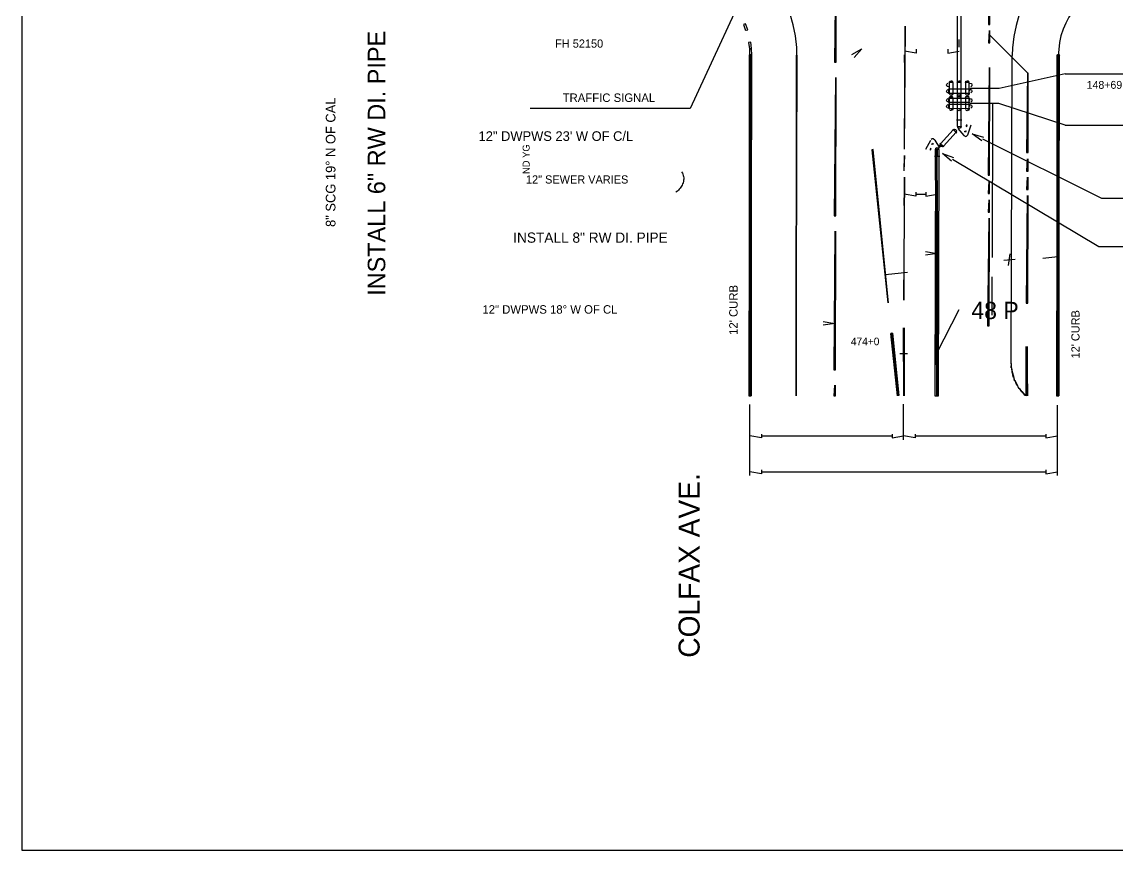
# Model space of a CAD drawing. Header units: metres. Extents: x 13 to 426, y 12 to 285.
# Drawn here: x 12.6 to 155.1, y 12.1 to 119.8 of the extents above; entities that cross this region are included whole.
import ezdxf
from ezdxf.enums import TextEntityAlignment as Align

# ---------------------------------------------------------------- set-up
doc = ezdxf.new("R2010")
doc.units = ezdxf.units.M
doc.layers.add('ANOTACION', color=8, linetype='Continuous')
doc.layers.add('EJE_VIA', color=7, linetype='Continuous')

msp = doc.modelspace()

# ---------------------------------------------------------------- linework, layer by layer
at = {"layer": 'ANOTACION'}
for p, q in [((148.32, 113), (171.22, 113)), ((148.32, 106.33), (171.22, 106.33)), ((140.93, 88.08), (141.17, 89.62)), ((138.83, 81.62), (138.83, 86.62)), ((131.62, 76.68), (134.53, 82.38)), ((125.85, 79.3), (126.68, 71.17))]:
    msp.add_line(p, q, dxfattribs=at)
at = {"layer": 'EJE_VIA'}
for p, q in [((134.53, 116.47), (134.53, 117.47)), ((138.43, 118.15), (143.42, 113.13)), ((113.37, 71.15), (113.42, 115.45)), ((127.42, 114.48), (127.42, 115.47)), ((141.3, 75.33), (141.42, 115.38)), ((138.85, 89.12), (138.9, 109.12)), ((134.17, 107.02), (134.88, 107.02)), ((133.68, 105.83), (134.2, 105.32)), ((134.35, 105.9), (135.15, 104.98)), ((135.65, 105.08), (136.1, 106.37)), ((130.17, 103.2), (130.82, 104.4)), ((131.35, 104.4), (131.97, 103.38)), ((132.02, 104.02), (132.53, 103.52)), ((131.32, 102.33), (132.03, 102.33)), ((131.67, 97.88), (131.67, 98.88)), ((127.37, 95.9), (127.37, 96.88)), ((128.87, 97.38), (130.17, 97.38)), ((140.32, 88.77), (141.8, 88.93)), ((145.42, 89.05), (147.35, 89.25)), ((124.95, 86.92), (127.82, 87.22)), ((127.37, 71.15), (127.33, 80)), ((127.38, 80), (127.37, 71.15)), ((143.22, 71.15), (143.23, 77.58)), ((143.23, 77.58), (143.32, 71.15)), ((126.82, 76.67), (127.82, 76.67)), ((107.3, 60.77), (107.3, 70)), ((127.3, 65.43), (127.3, 70.05)), ((147.3, 60.77), (147.3, 69.93)), ((108.8, 65.93), (125.8, 65.93)), ((128.8, 65.93), (145.8, 65.93)), ((147.3, 62.03), (147.3, 66.43)), ((108.8, 61.27), (145.8, 61.27)), ((12.6, 12.08), (426.22, 12.08))]:
    msp.add_line(p, q, dxfattribs=at)
for points in [[(426.22, 284.92), (12.6, 284.92), (12.6, 12.08)], [(134.53, 106.17), (134.78, 106.17), (134.83, 186.42), (134.33, 186.42), (134.28, 106.17)], [(134.53, 106.17), (134.78, 106.17), (134.83, 186.42), (134.33, 186.42), (134.28, 106.17), (134.53, 106.17)], [(138.47, 133.47), (138.33, 119.45), (138.53, 119.45), (138.57, 133.47)], [(113.42, 115.45), (113.4, 116.45), (113.24, 117.94), (112.94, 119.38), (112.53, 120.78), (111.99, 122.11), (111.34, 123.39), (110.58, 124.59), (109.72, 125.72), (108.76, 126.77), (107.72, 127.73), (106.6, 128.59), (105.39, 129.36), (104.12, 130.02), (102.79, 130.56), (101.4, 130.98), (99.95, 131.28), (98.47, 131.45), (97.45, 131.48)], [(157.47, 131.35), (156.45, 131.32), (154.97, 131.16), (153.53, 130.87), (152.14, 130.45), (150.8, 129.92), (149.52, 129.26), (148.32, 128.51), (147.19, 127.64), (146.14, 126.69), (145.18, 125.65), (144.31, 124.52), (143.55, 123.32), (142.89, 122.05), (142.34, 120.71), (141.92, 119.32), (141.63, 117.88), (141.47, 116.4), (141.42, 115.38)], [(118.47, 129.2), (118.32, 114.55), (118.52, 114.55), (118.57, 129.2)], [(108.23, 127.35), (99.52, 108.5), (78.73, 108.5)], [(157.45, 125.35), (156.62, 125.32), (155.72, 125.2), (154.85, 125.01), (154.01, 124.75), (153.2, 124.41), (152.42, 124.01), (151.69, 123.54), (151.01, 123.01), (150.37, 122.43), (149.79, 121.8), (149.26, 121.11), (148.79, 120.39), (148.38, 119.62), (148.04, 118.81), (147.77, 117.97), (147.58, 117.1), (147.47, 116.2), (147.42, 115.38)], [(106.88, 118.7), (107.02, 118.75), (106.72, 119.53), (106.45, 119.43), (106.75, 118.65)], [(127.4, 103.2), (127.48, 119.2), (127.35, 103.2)], [(138.43, 118.65), (138.33, 117.05), (138.53, 117.05), (138.53, 118.65)], [(138.43, 118.65), (138.33, 117.05), (138.53, 117.05), (138.53, 118.65)], [(107.38, 116.28), (107.53, 116.3), (107.43, 117.12), (107.13, 117.08), (107.23, 116.27)], [(107.38, 116.28), (107.53, 116.3), (107.43, 117.12), (107.13, 117.08), (107.23, 116.27), (107.38, 116.28)], [(107.3, 71.15), (107.27, 115.47), (107.15, 71.15)], [(107.3, 71.15), (107.45, 71.15), (107.57, 115.47), (107.27, 115.47), (107.15, 71.15), (107.3, 71.15)], [(107.42, 115.47), (107.57, 115.47), (107.53, 116.28), (107.23, 116.28), (107.27, 115.47)], [(107.42, 115.47), (107.57, 115.47), (107.53, 116.28), (107.23, 116.28), (107.27, 115.47), (107.42, 115.47)], [(107.45, 71.15), (107.27, 115.47), (107.3, 71.15)], [(107.45, 71.15), (107.42, 115.47), (107.27, 115.47)], [(107.57, 115.47), (107.42, 115.47), (107.45, 71.15)], [(113.32, 71.15), (113.37, 115.45), (113.27, 71.15)], [(113.32, 71.15), (113.47, 115.45), (113.37, 115.45), (113.27, 71.15)], [(113.37, 71.15), (113.37, 115.45), (113.32, 71.15)], [(120.57, 115.53), (121.88, 116.28), (120.88, 115.13)], [(128.92, 116.22), (128.92, 115.72), (127.42, 115.97)], [(133.03, 116.22), (133.03, 115.72), (134.53, 115.97)], [(147.27, 115.38), (147.35, 115.52), (147.5, 115.52), (147.57, 115.38)], [(147.17, 71.15), (147.32, 71.15), (147.27, 115.38)], [(147.42, 115.38), (147.27, 115.38), (147.17, 71.15), (147.47, 71.15), (147.57, 115.38), (147.42, 115.38)], [(147.27, 115.38), (147.47, 71.15), (147.42, 115.38)], [(147.27, 115.38), (147.32, 71.15), (147.47, 71.15)], [(147.42, 115.38), (147.47, 71.15), (147.57, 115.38)], [(118.42, 112.55), (118.27, 94.55), (118.47, 94.55), (118.52, 112.55)], [(148.32, 113), (139.72, 111.13), (135.97, 111.13)], [(138.42, 113.85), (138.28, 99.85), (138.48, 99.85), (138.52, 113.85)], [(143.42, 113.13), (143.3, 102.78), (143.5, 102.78), (143.52, 113.13)], [(133.13, 111.32), (132.95, 111.38), (132.88, 111.57), (132.9, 111.67), (133.03, 111.8)], [(133.23, 111.87), (133.3, 112.05), (133.48, 112.12), (133.58, 112.1), (133.72, 111.97)], [(133.48, 110.47), (133.73, 110.47), (133.73, 111.87), (133.23, 111.87), (133.23, 110.47)], [(134.28, 111.87), (134.35, 112.05), (134.53, 112.12), (134.63, 112.1), (134.77, 111.97)], [(134.53, 110.47), (134.78, 110.47), (134.78, 111.87), (134.28, 111.87), (134.28, 110.47)], [(135.33, 111.87), (135.4, 112.05), (135.58, 112.12), (135.68, 112.1), (135.82, 111.97)], [(135.58, 110.47), (135.83, 110.47), (135.83, 111.87), (135.33, 111.87), (135.33, 110.47)], [(135.93, 111.82), (136.12, 111.75), (136.18, 111.57), (136.17, 111.47), (136.03, 111.33)], [(133.13, 110.52), (132.95, 110.58), (132.88, 110.77), (132.9, 110.87), (133.03, 111)], [(133.13, 109.33), (132.95, 109.4), (132.88, 109.58), (132.9, 109.68), (133.03, 109.82)], [(135.93, 110.77), (135.93, 111.02), (133.13, 111.02), (133.13, 110.52), (135.93, 110.52)], [(135.93, 109.57), (135.93, 109.82), (133.13, 109.83), (133.13, 109.33), (135.93, 109.32)], [(133.23, 109.88), (133.3, 110.07), (133.48, 110.13), (133.58, 110.12), (133.72, 109.98)], [(133.48, 108.48), (133.73, 108.48), (133.73, 109.88), (133.23, 109.88), (133.23, 108.48)], [(133.73, 110.47), (133.67, 110.28), (133.48, 110.22), (133.38, 110.23), (133.25, 110.37)], [(134.28, 109.87), (134.35, 110.05), (134.53, 110.12), (134.63, 110.1), (134.77, 109.97)], [(134.53, 108.47), (134.78, 108.47), (134.78, 109.87), (134.28, 109.87), (134.28, 108.47)], [(134.78, 110.47), (134.72, 110.28), (134.53, 110.22), (134.43, 110.23), (134.3, 110.37)], [(135.33, 109.87), (135.4, 110.05), (135.58, 110.12), (135.68, 110.1), (135.82, 109.97)], [(135.58, 108.47), (135.83, 108.47), (135.83, 109.87), (135.33, 109.87), (135.33, 108.47)], [(135.83, 110.47), (135.77, 110.28), (135.58, 110.22), (135.48, 110.23), (135.35, 110.37)], [(135.93, 111.02), (136.12, 110.95), (136.18, 110.77), (136.17, 110.67), (136.03, 110.53)], [(135.93, 109.82), (136.12, 109.75), (136.18, 109.57), (136.17, 109.47), (136.03, 109.33)], [(133.13, 108.53), (132.95, 108.6), (132.88, 108.78), (132.9, 108.88), (133.03, 109.02)], [(135.93, 108.77), (135.93, 109.02), (133.13, 109.03), (133.13, 108.53), (135.93, 108.52)], [(133.73, 108.48), (133.67, 108.3), (133.48, 108.23), (133.38, 108.25), (133.25, 108.38)], [(134.78, 108.47), (134.72, 108.28), (134.53, 108.22), (134.43, 108.23), (134.3, 108.37)], [(135.83, 108.47), (135.77, 108.28), (135.58, 108.22), (135.48, 108.23), (135.35, 108.37)], [(135.93, 109.02), (136.12, 108.95), (136.18, 108.77), (136.17, 108.67), (136.03, 108.53)], [(148.32, 106.33), (139.7, 109.15), (135.97, 109.15)], [(132.28, 103.77), (132.47, 103.6), (134.12, 105.42), (133.75, 105.75), (132.1, 103.93)], [(133.75, 105.75), (133.92, 105.83), (134.1, 105.77), (134.18, 105.6), (134.12, 105.42)], [(134.78, 106.17), (134.72, 105.98), (134.53, 105.92), (134.43, 105.93), (134.3, 106.07)], [(135.2, 105.53), (135.42, 105.62), (135.35, 105.43), (135.2, 105.53)], [(135.47, 106.12), (135.57, 106.32), (135.42, 106.33), (135.47, 106.12)], [(131.35, 104.4), (131.13, 104.55), (131.02, 104.55), (130.9, 104.48)], [(135.15, 104.98), (135.37, 104.88), (135.48, 104.9), (135.65, 105.08)], [(137.47, 104.32), (136.23, 105.22), (137.68, 104.77)], [(137.58, 104.55), (153.03, 96.85), (176.87, 96.85)], [(125.33, 83.25), (123.35, 103.17), (123.15, 103.13), (125.23, 83.23)], [(125.33, 83.25), (123.35, 103.17), (123.15, 103.13), (125.23, 83.23)], [(130.83, 103.35), (130.7, 103.17), (130.85, 103.13), (130.83, 103.35)], [(131.18, 103.87), (130.97, 103.83), (131.07, 104), (131.18, 103.87)], [(131.6, 71.15), (131.43, 103.17), (131.35, 71.15)], [(131.6, 71.15), (131.85, 71.15), (131.93, 103.17), (131.43, 103.17), (131.35, 71.15), (131.6, 71.15)], [(131.43, 103.17), (131.5, 103.35), (131.68, 103.42), (131.78, 103.4), (131.92, 103.27)], [(131.85, 71.15), (131.43, 103.17), (131.6, 71.15)], [(131.85, 71.15), (131.68, 103.17), (131.43, 103.17)], [(132.28, 103.77), (131.68, 103.17), (131.68, 102.33)], [(132.47, 103.6), (132.3, 103.52), (132.12, 103.58), (132.03, 103.75), (132.1, 103.93)], [(133.52, 101.68), (132.37, 102.67), (133.78, 102.12)], [(127.38, 100.4), (127.43, 102.4), (127.33, 100.4)], [(127.38, 100.4), (127.43, 102.4), (127.33, 100.4)], [(133.65, 101.9), (152.68, 90.58), (174.4, 90.58)], [(143.38, 101.98), (143.28, 100.38), (143.48, 100.38), (143.48, 101.98)], [(143.38, 101.98), (143.28, 100.38), (143.48, 100.38), (143.48, 101.98)], [(98.4, 100.28), (98.52, 100.12), (98.59, 99.96), (98.64, 99.81), (98.68, 99.65), (98.7, 99.49), (98.7, 99.33), (98.68, 99.17), (98.65, 99.02), (98.61, 98.86), (98.55, 98.71), (98.49, 98.56), (98.41, 98.42), (98.32, 98.28), (98.23, 98.14), (98.12, 98.02), (98.01, 97.9), (97.9, 97.78), (97.68, 97.62)], [(127.35, 83.6), (127.43, 99.6), (127.3, 83.6)], [(138.38, 99.05), (138.28, 97.45), (138.48, 97.45), (138.48, 99.05)], [(138.38, 99.05), (138.28, 97.45), (138.48, 97.45), (138.48, 99.05)], [(143.38, 99.58), (143.28, 97.98), (143.48, 97.98), (143.48, 99.58)], [(143.38, 99.58), (143.28, 97.98), (143.48, 97.98), (143.48, 99.58)], [(128.87, 97.63), (128.87, 97.13), (127.37, 97.38)], [(130.17, 97.63), (130.17, 97.13), (131.67, 97.38)], [(143.38, 97.18), (143.25, 83.18), (143.45, 83.18), (143.48, 97.18)], [(138.38, 96.65), (138.28, 95.05), (138.48, 95.05), (138.48, 96.65)], [(138.38, 96.65), (138.28, 95.05), (138.48, 95.05), (138.48, 96.65)], [(138.37, 94.25), (138.23, 80.25), (138.43, 80.25), (138.47, 94.25)], [(118.37, 92.55), (118.22, 74.55), (118.42, 74.55), (118.47, 92.55)], [(130.15, 89.92), (131.65, 89.67), (130.15, 89.42)], [(116.83, 80.82), (118.33, 80.57), (116.83, 80.32)], [(127.32, 71.15), (127.28, 80), (127.27, 71.15)], [(127.37, 71.15), (127.28, 80), (127.32, 71.15)], [(126.58, 71.15), (125.85, 79.3), (125.65, 79.27), (126.48, 71.15)], [(126.68, 71.17), (125.75, 79.28), (125.65, 79.27)], [(126.48, 71.15), (125.65, 79.27), (126.58, 71.15)], [(126.68, 71.17), (125.65, 79.27), (126.58, 71.15)], [(143.23, 77.58), (143.42, 71.15), (143.33, 77.58)], [(143.33, 77.58), (143.42, 71.15), (143.43, 77.58)], [(141.3, 75.35), (141.28, 74.77), (141.35, 75.35)], [(141.3, 75.35), (141.28, 74.77), (141.35, 75.35)], [(141.33, 74.77), (141.38, 74.18), (141.48, 74.22), (141.38, 74.78)], [(141.43, 74.2), (141.52, 73.63), (141.62, 73.67), (141.48, 74.22)], [(141.57, 73.65), (141.72, 73.1), (141.62, 73.67)], [(141.77, 73.12), (141.98, 72.58), (142.08, 72.62), (141.82, 73.13)], [(118.32, 72.55), (118.22, 71.15), (118.42, 71.15), (118.42, 72.55)], [(118.32, 72.55), (118.22, 71.15), (118.42, 71.15), (118.42, 72.55)], [(142.03, 72.6), (142.28, 72.08), (142.08, 72.63)], [(142.33, 72.12), (142.67, 71.65), (142.37, 72.15)], [(142.33, 72.12), (142.67, 71.65), (142.37, 72.15)], [(142.7, 71.68), (143.07, 71.23), (142.73, 71.72)], [(143.07, 71.23), (143.28, 71.18), (143.1, 71.27)], [(108.8, 66.18), (108.8, 65.68), (107.3, 65.93)], [(125.8, 66.18), (125.8, 65.68), (127.3, 65.93)], [(128.8, 66.18), (128.8, 65.68), (127.3, 65.93)], [(145.8, 66.18), (145.8, 65.68), (147.3, 65.93)], [(108.8, 61.52), (108.8, 61.02), (107.3, 61.27)], [(145.8, 61.52), (145.8, 61.02), (147.3, 61.27)]]:
    msp.add_lwpolyline(points, dxfattribs=at)

# ---------------------------------------------------------------- texts
at = {"layer": 'ANOTACION'}
for s, height, p in [('INSTALL 6" RW DI. PIPE', 2.2798, (58.73, 101.38)), ('8" SCG 19° N OF CAL', 1.2539, (52.76, 101.52)), ('ND YG', 0.912, (78.19, 101.92)), ("12' CURB", 1.102, (105.16, 82.32)), ("12' CURB", 1.064, (149.65, 79.15)), ('COLFAX AVE.', 2.7358, (99.39, 49.09))]:
    msp.add_text(s, height=height, rotation=90, dxfattribs=at).set_placement(p, align=Align.MIDDLE_CENTER)
for s, height, p in [('FH 52150', 1.064, (85.09, 116.95)), ('148+69', 1.026, (153.42, 111.58)), ('TRAFFIC SIGNAL', 1.1019, (88.96, 109.91)), ('12" DWPWS 23\' W OF C/L', 1.2539, (82.06, 104.92)), ('12" SEWER VARIES', 1.0639, (84.83, 99.28)), ('INSTALL 8" RW DI. PIPE', 1.3299, (86.56, 91.72)), ('12" DWPWS 18° W OF CL', 1.1019, (81.29, 82.38)), ('48 P', 2.242, (139.19, 82.25)), ('474+0', 0.988, (122.29, 78.22))]:
    msp.add_text(s, height=height, dxfattribs=at).set_placement(p, align=Align.MIDDLE_CENTER)

doc.saveas('drawing.dxf')
